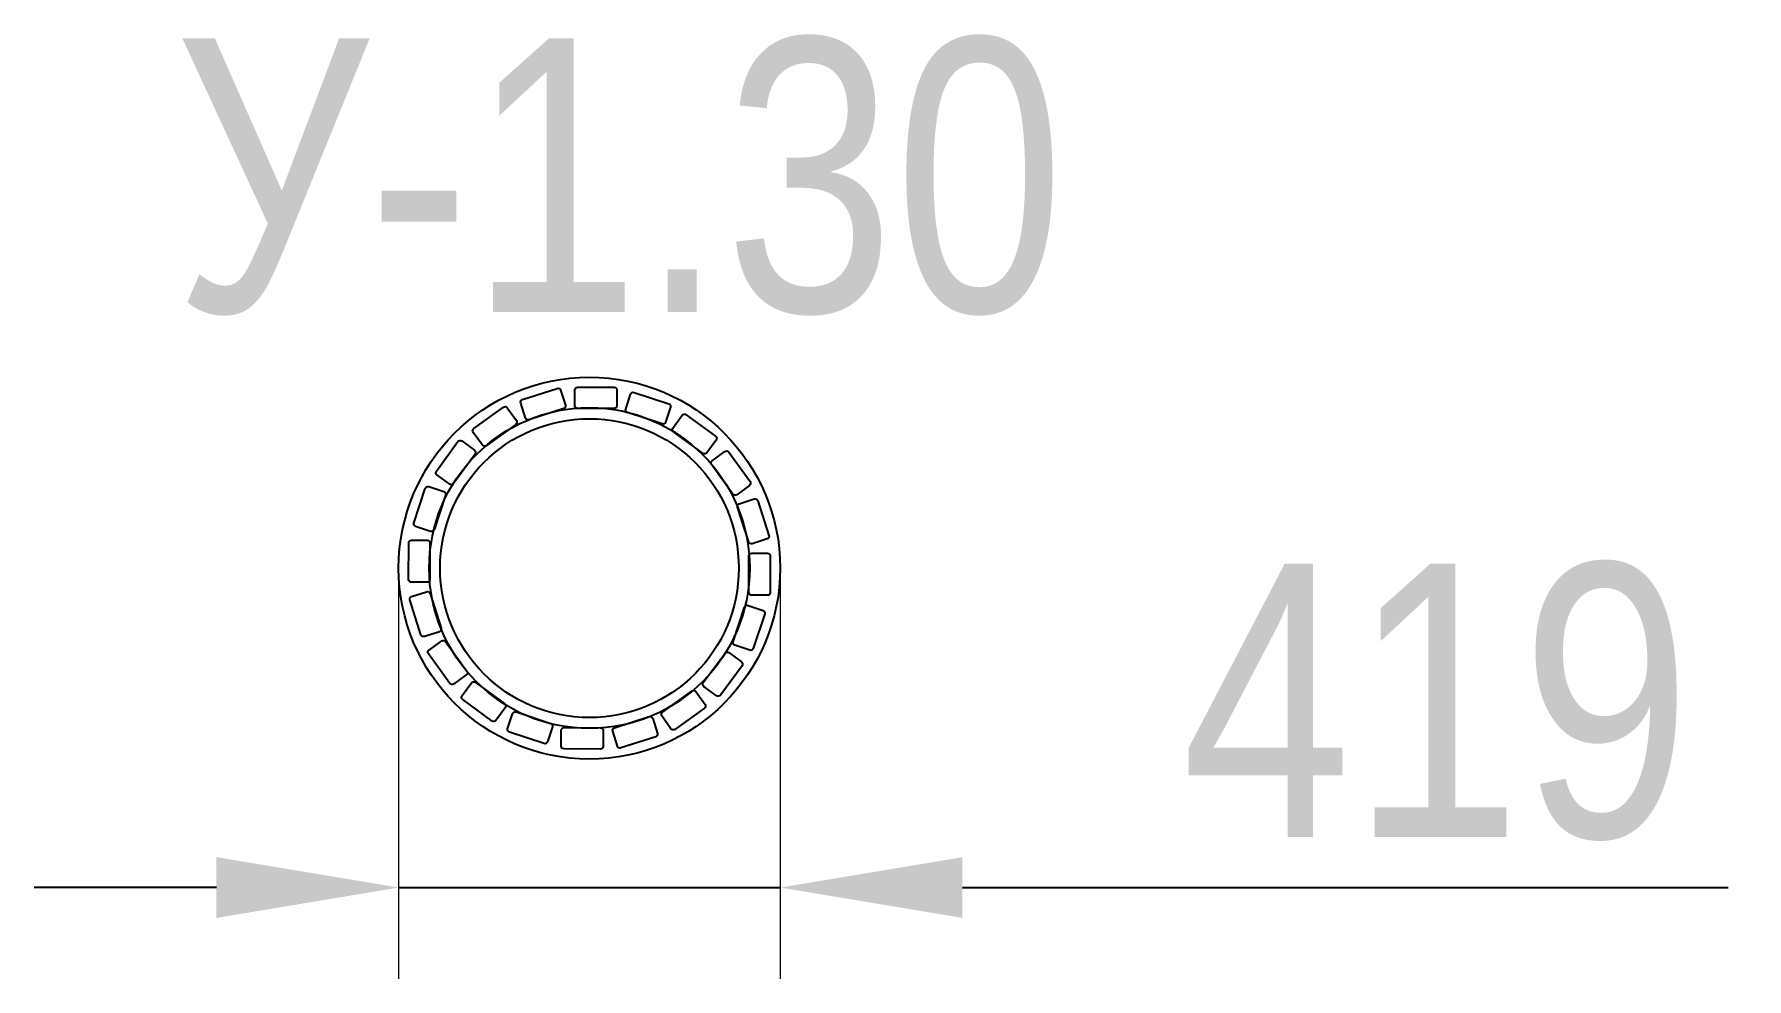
# Model space of a CAD drawing. Header units: millimetres. Extents: x -624 to 1255, y -416 to 620.
import ezdxf

# ---------------------------------------------------------------- set-up
doc = ezdxf.new("R2010")
doc.units = ezdxf.units.MM
doc.layers.add('DIKOM_АРТИКУЛ', color=7, linetype='Continuous')
doc.layers.add('DIKOM_РАЗМЕР_ОБЪЕКТА', color=7, linetype='Continuous')
doc.styles.add('style1', font='arialbd.ttf', dxfattribs={"width": 0.8})
doc.dimstyles.new('1-50', dxfattribs={"dimtxt": 300, "dimasz": 200, "dimexe": 100, "dimexo": 0, "dimgap": 100, "dimtad": 1, "dimtxsty": 'style1', "dimcen": 200, "dimclrd": 7, "dimclre": 7, "dimclrt": 7, "dimadec": 1, "dimazin": 2, "dimtfac": 1, "dimtmove": 0, "dimatfit": 2, "dimfxl": 0, "dimlwd": 25, "dimlwe": 18, "dimarcsym": 0})

# ---------------------------------------------------------------- blocks, each defined once
blk = doc.blocks.new('*D69')
at = {"layer": 'Defpoints', "color": 0, "transparency": 16777216}
for p in [(-224.5, 34.4, 0), (194.3, 34.4, 0), (194.3, -316)]:
    blk.add_point(p, dxfattribs=at)
at = {"layer": 'DIKOM_РАЗМЕР_ОБЪЕКТА', "color": 7, "lineweight": 18, "transparency": 16777216}
for p, q in [((-224.5, 34.4), (-224.5, -416)), ((194.3, 34.4), (194.3, -416))]:
    blk.add_line(p, q, dxfattribs=at)
at = {"layer": 'DIKOM_РАЗМЕР_ОБЪЕКТА', "color": 7, "lineweight": 25, "transparency": 16777216}
for p, q in [((-424.5, -316), (-624.5, -316)), ((-224.5, -316), (194.3, -316)), ((394.3, -316), (1234.7, -316))]:
    blk.add_line(p, q, dxfattribs=at)
at = {"layer": 'DIKOM_РАЗМЕР_ОБЪЕКТА', "color": 7, "transparency": 16777216}
for points in [[(-424.5, -282.7), (-424.5, -349.3), (-224.5, -316)], [(394.3, -282.7), (394.3, -349.3), (194.3, -316)]]:
    blk.add_solid(points, dxfattribs=at)
at = {"layer": 'DIKOM_РАЗМЕР_ОБЪЕКТА', "color": 7, "transparency": 16777216, "insert": (914.5, -112.8), "char_height": 300, "attachment_point": 5, "style": 'style1'}
blk.add_mtext('{\\fArial|b0|i0|c204|p34;419}', dxfattribs=at)

msp = doc.modelspace()

# ---------------------------------------------------------------- linework, layer by layer
at = {"elevation": 0}
for points in [[(-85.25, 198.961), (-90.557, 215.437, -0.41421356), (-88.621, 219.213), (-50.471, 231.501, -0.41421356), (-46.696, 229.565), (-41.389, 213.089, -0.41421356), (-43.324, 209.314), (-81.475, 197.026, -0.41421356)], [(-31.039, 212.576), (-31.003, 229.886, -0.41421356), (-27.996, 232.88), (12.084, 232.794, -0.41421356), (15.078, 229.788), (15.041, 212.478, -0.41421356), (12.035, 209.485), (-28.046, 209.57, -0.41421356)], [(24.727, 208.797), (30.104, 225.25, -0.41421356), (33.888, 227.17), (71.985, 214.719, -0.41421356), (73.905, 210.936), (68.528, 194.482, -0.41421356), (64.745, 192.563), (26.647, 205.013, -0.41421356)], [(-132.613, 169.281), (-142.746, 183.315, -0.41421356), (-142.07, 187.503), (-109.574, 210.965, -0.41421356), (-105.385, 210.289), (-95.253, 196.255, -0.41421356), (-95.929, 192.067), (-128.425, 168.605, -0.41421356)], [(76.605, 187.992), (86.797, 201.982, -0.41421356), (90.989, 202.641), (123.384, 179.04, -0.41421356), (124.043, 174.849), (113.85, 160.858, -0.41421356), (109.659, 160.2), (77.263, 183.8, -0.41421356)], [(-168.505, 126.432), (-182.474, 136.654, -0.41421356), (-183.123, 140.847), (-159.454, 173.192, -0.41421356), (-155.261, 173.842), (-141.292, 163.62, -0.41421356), (-140.643, 159.427), (-164.312, 127.082, -0.41421356)], [(119.53, 152.192), (133.543, 162.354, -0.41421356), (137.732, 161.687), (161.264, 129.241, -0.41421356), (160.596, 125.051), (146.584, 114.888, -0.41421356), (142.394, 115.556), (118.863, 148.002, -0.41421356)], [(-189.42, 74.599), (-205.862, 80.011, -0.41421356), (-207.774, 83.798), (-195.242, 121.869, -0.41421356), (-191.454, 123.781), (-175.013, 118.369, -0.41421356), (-173.101, 114.581), (-185.633, 76.51, -0.41421356)], [(149.312, 104.892), (165.776, 110.234, -0.41421356), (169.556, 108.306), (181.925, 70.182, -0.41421356), (179.997, 66.403), (163.533, 61.061, -0.41421356), (159.753, 62.988), (147.384, 101.113, -0.41421356)], [(-193.319, 18.84), (-210.628, 18.914, -0.41421356), (-213.615, 21.927), (-213.445, 62.007, -0.41421356), (-210.432, 64.994), (-193.122, 64.921, -0.41421356), (-190.135, 61.908), (-190.306, 21.827, -0.41421356)], [(163.042, 50.71), (180.352, 50.71, -0.41421356), (183.352, 47.71), (183.352, 7.63, -0.41421356), (180.352, 4.63), (163.042, 4.63, -0.41421356), (160.042, 7.63), (160.042, 47.71, -0.41421356)], [(-179.819, -35.4), (-196.307, -40.671, -0.41421356), (-200.078, -38.727), (-212.285, -0.551, -0.41421356), (-210.341, 3.22), (-193.853, 8.492, -0.41421356), (-190.082, 6.548), (-177.875, -31.628, -0.41421356)], [(159.039, -6.55), (175.457, -12.032, -0.41421356), (177.353, -15.828), (164.659, -53.845, -0.41421356), (160.863, -55.741), (144.445, -50.258, -0.41421356), (142.549, -46.463), (155.243, -8.445, -0.41421356)], [(-150.24, -82.826), (-164.295, -92.928, -0.41421356), (-168.482, -92.243), (-191.875, -59.697, -0.41421356), (-191.19, -55.51), (-177.134, -45.408, -0.41421356), (-172.947, -46.093), (-149.554, -78.639, -0.41421356)], [(137.902, -58.294), (151.828, -68.575, -0.41421356), (152.459, -72.771), (128.652, -105.015, -0.41421356), (124.457, -105.646), (110.531, -95.365, -0.41421356), (109.9, -91.17), (133.707, -58.925, -0.41421356)], [(-107.468, -118.808), (-117.719, -132.755, -0.41421356), (-121.913, -133.396), (-154.208, -109.658, -0.41421356), (-154.849, -105.464), (-144.597, -91.516, -0.41421356), (-140.403, -90.876), (-108.108, -114.614, -0.41421356)], [(101.829, -100.989), (111.901, -115.066, -0.41421356), (111.207, -119.252), (78.611, -142.575, -0.41421356), (74.426, -141.881), (64.353, -127.804, -0.41421356), (65.047, -123.618), (97.643, -100.295, -0.41421356)], [(-55.679, -139.834), (-61.126, -156.265, -0.41421356), (-64.917, -158.168), (-102.962, -145.555, -0.41421356), (-104.865, -141.764), (-99.418, -125.333, -0.41421356), (-95.627, -123.43), (-57.582, -136.043, -0.41421356)], [(54.34, -130.468), (59.576, -146.966, -0.41421356), (57.624, -150.733), (19.422, -162.859, -0.41421356), (15.655, -160.907), (10.418, -144.408, -0.41421356), (12.37, -140.641), (50.573, -128.516, -0.41421356)], [(0.071, -143.852), (-0.039, -161.161, -0.41421356), (-3.059, -164.142), (-43.138, -163.885, -0.41421356), (-46.119, -160.866), (-46.009, -143.557, -0.41421356), (-42.989, -140.576), (-2.91, -140.832, -0.41421356)]]:
    msp.add_lwpolyline(points, format="xyb", close=True, dxfattribs=at)
for radius in [209.396, 175.914, 163.917]:
    msp.add_circle((-15.104, 34.396, 0), radius)

# ---------------------------------------------------------------- texts
at = {"layer": 'DIKOM_АРТИКУЛ', "insert": (-470.942, 615.478), "char_height": 300, "width": 1373.12348, "attachment_point": 1, "style": 'style1'}
msp.add_mtext('{\\fArial|b0|i0|c204|p34;У-1.30}', dxfattribs=at)

# ---------------------------------------------------------------- dimensions: what is measured, and where the dimension line sits
at = {"layer": 'DIKOM_РАЗМЕР_ОБЪЕКТА'}
dim = msp.add_linear_dim(base=(194.291, -316), p1=(-224.5, 34.396, 0), p2=(194.291, 34.396, 0), text='{\\fArial|b0|i0|c204|p34;419}', dimstyle='1-50', override={"dimgap": 50, "dimfxl": 0.5}, dxfattribs=at)
dim.commit()
dim.dimension.update_dxf_attribs({"geometry": '*D69', "text_midpoint": (914.496, -316), "dimtype": 160})

doc.saveas('drawing.dxf')
